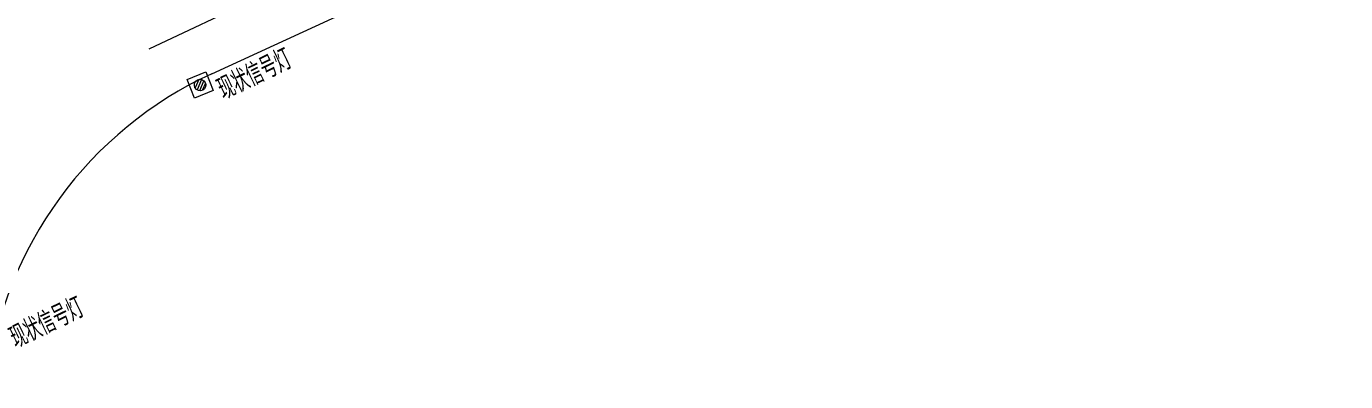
# Model space of a CAD drawing. Header units: millimetres. Extents: x 523446 to 528898, y 388189 to 392165.
# Drawn here: x 526858.4 to 526976.4, y 389597 to 389628.7 of the extents above; entities that cross this region are included whole.
import ezdxf
from ezdxf.enums import TextEntityAlignment as Align

# ---------------------------------------------------------------- set-up
doc = ezdxf.new("R2010")
doc.units = ezdxf.units.MM
doc.linetypes.add('33', pattern=[6, 3, -3])
for name, color, linetype, lineweight in [('0-现状交通设施2018', 7, 'Continuous', 0), ('0-现状信号灯', 7, 'Continuous', 40), ('000-scy-机动车道线', 5, 'Continuous', 60)]:
    doc.layers.add(name, color=color, linetype=linetype, lineweight=lineweight)
doc.layers.add('标线（虚）', color=1, linetype='33')
doc.styles.add('HZTXT_S', font='TXT_S.shx', dxfattribs={"width": 0.75, "bigfont": 'HZTXT.shx'})

# ---------------------------------------------------------------- blocks, each defined once
blk = doc.blocks.new('7')
at = {"layer": '0-现状信号灯', "linetype": 'Continuous', "lineweight": 0, "ltscale": 0.005}
for p, q in [((525414.9, 388753.36), (525416.62, 388753.9)), ((525415.44, 388751.64), (525414.9, 388753.36)), ((525415.94, 388753.28), (525415.56, 388752.55)), ((525416.18, 388753.26), (525415.71, 388752.36)), ((525416.62, 388753.9), (525417.16, 388752.19)), ((525417.16, 388752.19), (525415.44, 388751.64)), ((525416.37, 388753.15), (525415.92, 388752.27)), ((525416.51, 388752.92), (525416.18, 388752.28))]:
    blk.add_line(p, q, dxfattribs=at)
blk.add_ellipse((525416.02, 388752.77), major_axis=(0.365, 0.365), ratio=1, start_param=3.156470216024712, end_param=9.439655523204298, dxfattribs=at)

msp = doc.modelspace()

# ---------------------------------------------------------------- linework, layer by layer
at = {"layer": '000-scy-机动车道线', "linetype": 'ByBlock', "lineweight": 0}
msp.add_line((526874.95, 389624.49), (526976.41, 389671.17), dxfattribs=at)
msp.add_arc((526889.58, 389592.7), 35, 114.7071, 173.0138, dxfattribs=at)
at = {"layer": '标线（虚）', "linetype": 'ByBlock', "lineweight": 0}
msp.add_line((526869.33, 389626.71), (526950.95, 389665.33), dxfattribs=at)

# ---------------------------------------------------------------- block references
at = {"layer": '0-现状交通设施2018', "color": 6, "linetype": 'ByBlock', "lineweight": 0, "rotation": 4.173562831281204}
msp.add_blockref('7', (31143.85, -36337.12), dxfattribs=at)

# ---------------------------------------------------------------- texts
at = {"layer": '0-现状交通设施2018', "linetype": 'ByBlock', "lineweight": 0, "style": 'HZTXT_S', "width": 0.7}
for p in [(526881.91, 389626), (526863.31, 389603.77)]:
    msp.add_text('现状信号灯', height=2, rotation=25.8195, dxfattribs=at).set_placement(p, align=Align.MIDDLE_RIGHT)

doc.saveas('drawing.dxf')
